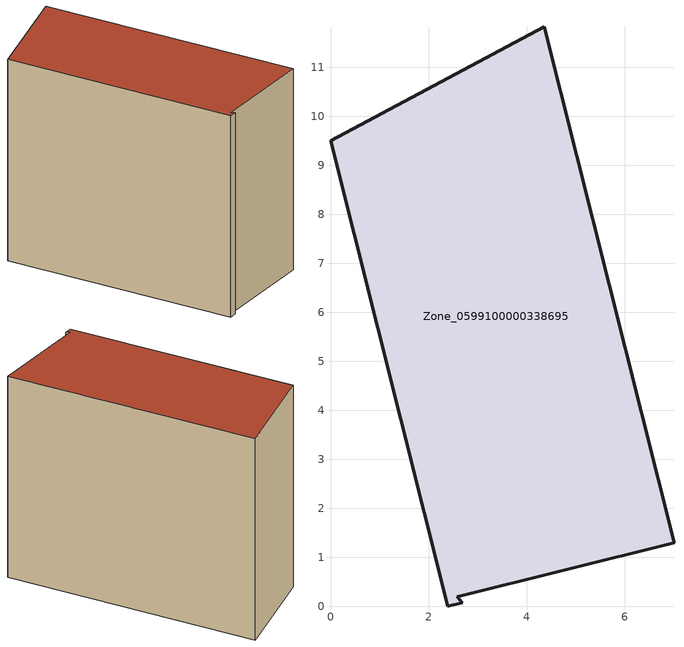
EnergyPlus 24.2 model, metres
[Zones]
Zone_0599100000338695
 floor ground (C_G): 0,9.5 4.36,11.83 7.01,1.29 2.59,0.19 2.69,0.08 2.39,0 z0
 wall outside (C_F): 4.36,11.83 0,9.5 2.39,0 2.69,0.08 2.59,0.19 7.01,1.29 4.36,11.83 z0:8.38
 roof outside (C_R): 2.39,0 2.69,0.08 2.59,0.19 7.01,1.29 4.36,11.83 0,9.5 z8.38
[BUILDING]
Pand.0599100000338695: North Axis=0; Terrain=City; Loads Convergence Tolerance Value=0.04; Temperature Convergence Tolerance Value=0.4; Solar Distribution=FullExterior; Maximum Number of Warmup Days=25; Minimum Number of Warmup Days=1
[Site:Location]
Rotterdam.The.Hague.AP_ZH_NLD Design_Conditions: Latitude=51.96; Longitude=4.45; Time Zone=1; Elevation=-4.5
[SITE:GROUNDTEMPERATURE:BUILDINGSURFACE]
18, 18, 18, 18, 18, 18, 18, 18, 18, 18, 18, 18
[MATERIAL] Thermal Absorptance=0.9; Solar Absorptance=0.7; Visible Absorptance=0.7
Name | Roughness | Thickness | Conductivity | Density | Specific Heat
G.TI.1992-2005 | MediumSmooth | 0.15 | 0.06 | 540 | 1210
F.TI.1992-2005 | Rough | 0.3 | 0.12 | 1920 | 840
R.TI.1992-2005 | MediumRough | 0.2 | 0.08 | 1500 | 1000
[CONSTRUCTION]
C_G: G.TI.1992-2005
C_F: F.TI.1992-2005
C_R: R.TI.1992-2005
[ZONE]
Zone_0599100000338695: Type=1; Multiplier=1; Ceiling Height=Autocalculate; Volume=Autocalculate; Floor Area=autocalculate; Part of Total Floor Area=Yes
[ZONEINFILTRATION:DESIGNFLOWRATE]
Infil_Zone_0599100000338695: Zone or ZoneList or Space or SpaceList=Zone_0599100000338695; Schedule=AlwaysOn; Design Flow Rate Calculation Method=Flow/Area; Flow Rate per Floor Area=0.0015; Constant Term Coefficient=1; Temperature Term Coefficient=0; Velocity Term Coefficient=0; Velocity Squared Term Coefficient=0
[HVACTEMPLATE:ZONE:IDEALLOADSAIRSYSTEM]
Zone_0599100000338695: Maximum Heating Supply Air Temperature=50; Minimum Cooling Supply Air Temperature=13; Maximum Heating Supply Air Humidity Ratio=0.0156; Minimum Cooling Supply Air Humidity Ratio=0.0077; Heating Limit=NoLimit; Cooling Limit=NoLimit; Dehumidification Control Type=ConstantSensibleHeatRatio; Cooling Sensible Heat Ratio=0.7; Dehumidification Setpoint=60; Humidification Control Type=None; Humidification Setpoint=30; Outdoor Air Method=None; Outdoor Air Flow Rate per Person=0.00944; Outdoor Air Flow Rate per Zone Floor Area=0; Outdoor Air Flow Rate per Zone=0; Demand Controlled Ventilation Type=None; Outdoor Air Economizer Type=NoEconomizer; Heat Recovery Type=None; Sensible Heat Recovery Effectiveness=0.7; Latent Heat Recovery Effectiveness=0.65
[ZONECONTROL:THERMOSTAT]
ThermostatControl_Zone_0599100000338695: Zone or ZoneList=Zone_0599100000338695; Control Type Schedule=DualSetpointControlType; Control 1=Thermostat_Zone_0599100000338695; Temperature Difference Between Cutout And Setpoint=0
[THERMOSTATSETPOINT:DUALSETPOINT]
Thermostat_Zone_0599100000338695: Heating Setpoint Temperature Schedule=HeatingSetpoint_Zone_0599100000338695; Cooling Setpoint Temperature Schedule=CoolingSetpoint_Zone_0599100000338695
[SCHEDULE:COMPACT]
HeatingSetpoint_Zone_0599100000338695: Through: 12/31, For: AllDays, Until: 24:00, 21
CoolingSetpoint_Zone_0599100000338695: Through: 12/31, For: AllDays, Until: 24:00, 24
DualSetpointControlType: Through: 12/31, For: AllDays, Until: 24:00, 4
AlwaysOn: Through: 12/31, For: AllDays, Until: 24:00, 1
